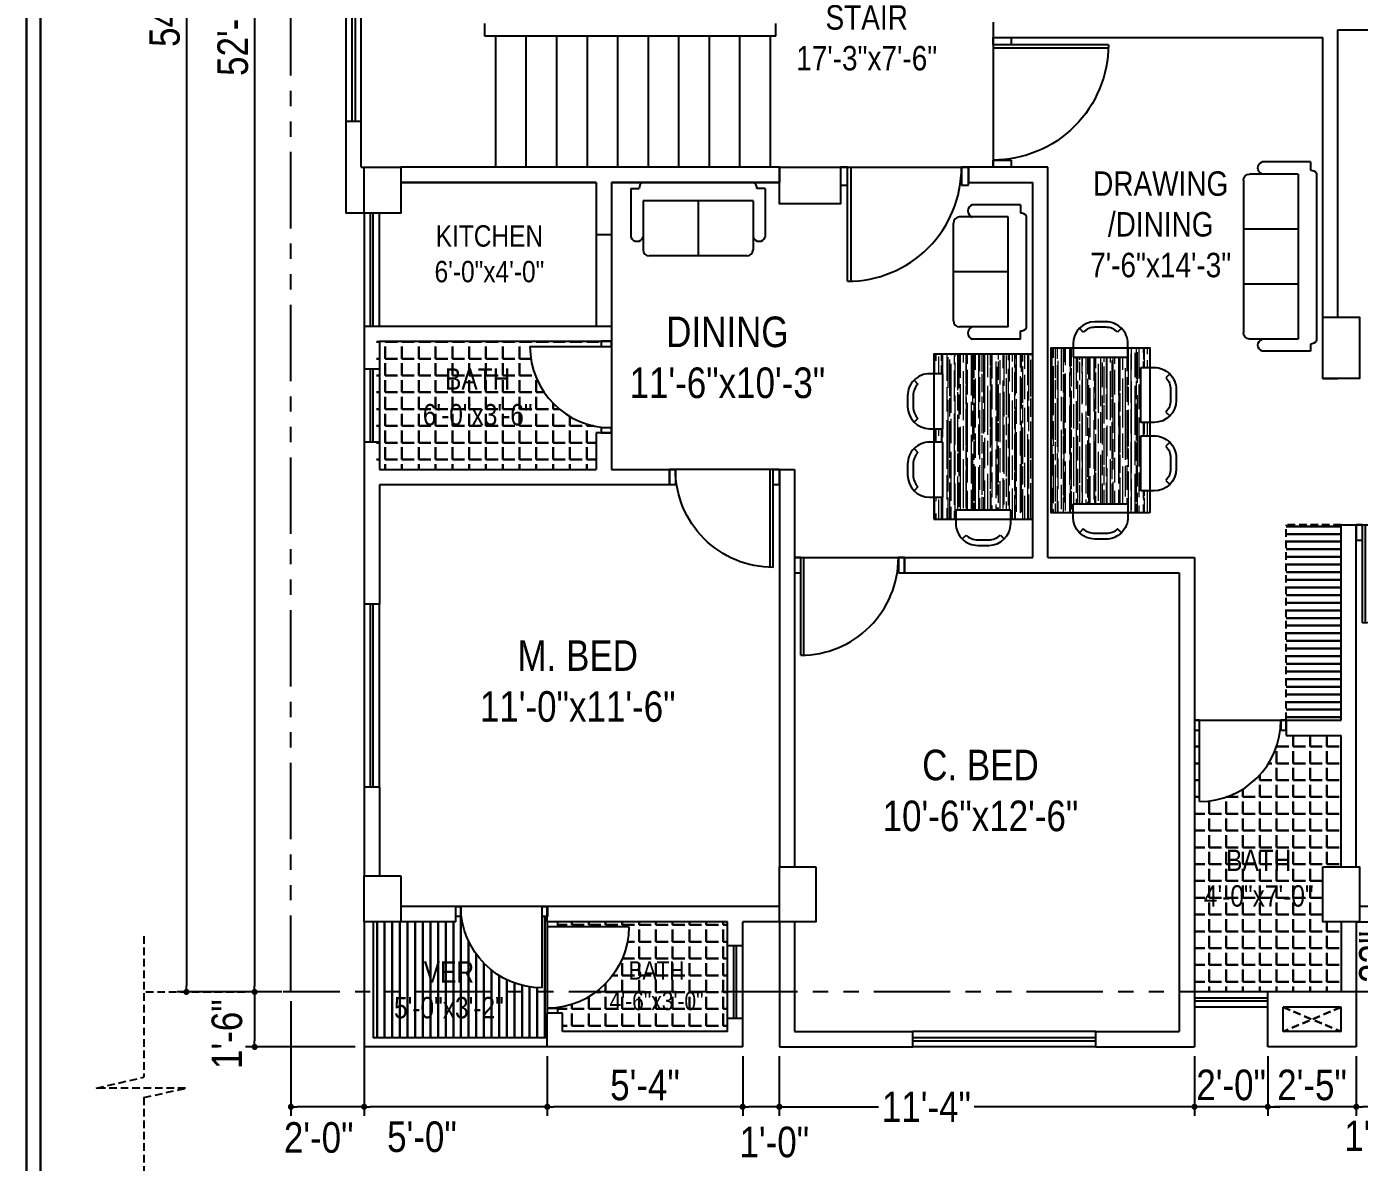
# Model space of a CAD drawing. Header units: inches. Extents: x -159432 to -126829, y -44881 to -40109.
# Drawn here: x -153827.8 to -153391.2, y -42491.6 to -42119.8 of the extents above; entities that cross this region are included whole.
import ezdxf

# ---------------------------------------------------------------- set-up
doc = ezdxf.new("R2010")
doc.units = ezdxf.units.IN
doc.header["$LTSCALE"] = 10
doc.header["$MEASUREMENT"] = 0
doc.header["$PDMODE"] = 34
for name, pattern in [('HIDDEN', [0.375, 0.25, -0.125]), ('PHANTOMX2', [5, 2.5, -0.5, 0.5, -0.5, 0.5, -0.5]), ('Solid', [0])]:
    doc.linetypes.add(name, pattern=pattern)
doc.layers.get('0').update_dxf_attribs({"color": 140, "lineweight": 25})
doc.layers.get('Defpoints').update_dxf_attribs({"lineweight": 25})
for name, color, linetype, lineweight in [('BOUNDERY', 32, 'PHANTOMX2', 25), ('COLUM', 10, 'Continuous', 25), ('DIM', 6, 'Continuous', 25), ('door', 123, 'Continuous', 25), ('FUR', 161, 'Continuous', 25), ('FURNITURE', 77, 'Continuous', 25), ('H', 8, 'Continuous', 15), ('h2', 165, 'Continuous', 30), ('Layer1', 25, 'HIDDEN', 25), ('line', 134, 'Continuous', 30), ('Stair', 135, 'Continuous', 25), ('TEXT', 6, 'Continuous', 25), ('wall', 7, 'Continuous', 25), ('win', 143, 'Continuous', 25)]:
    doc.layers.add(name, color=color, linetype=linetype, lineweight=lineweight)
doc.styles.add('arn', font='ARIALN.TTF')
doc.dimstyles.new('DIM', dxfattribs={"dimtxt": 10, "dimasz": 2, "dimexe": 3, "dimexo": 3, "dimgap": 2, "dimtad": 1, "dimdec": 1, "dimzin": 1, "dimdsep": 46, "dimlunit": 4, "dimtxsty": 'arn', "dimblk": 'DOT', "dimcen": 0.09, "dimclrd": 256, "dimclre": 256, "dimclrt": 256, "dimaunit": 1, "dimadec": 0, "dimazin": 0, "dimtfac": 1, "dimtdec": 1, "dimtix": 1, "dimtmove": 2, "dimatfit": 3, "dimldrblk": 'OPEN30', "dimfxl": 10, "dimtolj": 1, "dimtzin": 0, "dimlwd": -1, "dimlwe": -1, "dimarcsym": 0})
pattern_1 = [(90, (-4505.8795, 0), (-2, 4.4), [30, -4, 10, -2]), (90, (-4506.8795, 2.66), (-2.66, -2), [6, -0.66, 12, -1.5]), (90, (-4507.5795, 1), (-1.34, 10.4), [16, -2.8, 8, -2])]

# ---------------------------------------------------------------- blocks, each defined once
blk = doc.blocks.new('D36')
at = {"layer": 'door'}
for p, q in [((27731.72, -1583.1), (27731.72, -1585.1)), ((27736.72, -1583.1), (27731.72, -1583.1)), ((27731.72, -1619.1), (27731.72, -1583.1)), ((27731.72, -1585.1), (27736.72, -1585.1)), ((27736.72, -1585.1), (27736.72, -1583.1)), ((27763.72, -1616.1), (27731.72, -1616.1)), ((27763.72, -1617.1), (27731.72, -1617.1)), ((27736.72, -1617.1), (27731.72, -1617.1)), ((27731.72, -1617.1), (27731.72, -1619.1)), ((27731.72, -1619.1), (27736.72, -1619.1)), ((27736.72, -1619.1), (27736.72, -1617.1))]:
    blk.add_line(p, q, dxfattribs=at)
at = {"layer": 'door', "linetype": 'ByBlock'}
blk.add_ellipse((27731.72, -1617.1), major_axis=(-22.63, -22.63), ratio=1, start_param=2.356194, end_param=3.926991, dxfattribs=at)
blk = doc.blocks.new('D1')
at = {"layer": 'door'}
for p, q in [((231942, 594723), (231942, 594673)), ((232042, 594723), (231942, 594723)), ((231942, 594673), (232042, 594673)), ((232042, 594673), (232042, 594723)), ((232742, 593873), (231942, 593873)), ((232042, 593873), (231942, 593873)), ((231942, 593873), (231942, 593823)), ((231942, 593823), (232042, 593823)), ((232042, 593823), (232042, 593873))]:
    blk.add_line(p, q, dxfattribs=at)
at = {"layer": 'door', "linetype": 'ByBlock'}
blk.add_arc((231942, 593873), 800, 0, 90, dxfattribs=at)
blk = doc.blocks.new('door')
at = {"layer": 'door'}
blk.add_line((-148358.38, -38071.49), (-148328.38, -38071.49), dxfattribs=at)
at = {"layer": 'door', "extrusion": (0, 0, -1), "xscale": 0.03333332273177803, "yscale": 0.03333332278998569, "zscale": -0.0333333227645894, "rotation": 90}
blk.add_blockref('D1', (168152.49, -45802.87), dxfattribs=at)
blk = doc.blocks.new('_Dot')
at = {"color": 0, "linetype": 'ByBlock', "lineweight": -2}
blk.add_line((-0.5, 0), (-1, 0), dxfattribs=at)
at = {"color": 0, "linetype": 'ByBlock', "const_width": 0.5}
blk.add_lwpolyline([(-0.25, 0, 1), (0.25, 0, 1)], format="xyb", close=True, dxfattribs=at)
blk = doc.blocks.new('*D14')
at = {"layer": 'Defpoints', "color": 0}
for p in [(-153741.23, -41787.83), (-153775.47, -42435.83), (-153741.23, -42435.83)]:
    blk.add_point(p, dxfattribs=at)
at = {"layer": 'DIM'}
for p, q in [((-153744.23, -41787.83), (-153778.47, -41787.83)), ((-153775.47, -41789.83), (-153775.47, -42433.83)), ((-153744.23, -42435.83), (-153778.47, -42435.83))]:
    blk.add_line(p, q, dxfattribs=at)
at = {"layer": 'DIM', "xscale": 2, "yscale": 2, "zscale": 2}
for p, rotation in [((-153775.47, -41787.83), 90), ((-153775.47, -42435.83), 270)]:
    blk.add_blockref('_Dot', p, dxfattribs=dict(at, rotation=rotation))
at = {"layer": 'DIM', "insert": (-153782.58, -42111.83), "char_height": 10, "attachment_point": 5, "rotation": 90, "style": 'arn'}
blk.add_mtext('\\A1;54\'-0"', dxfattribs=at)
blk = doc.blocks.new('_Open30')
at = {"color": 0, "linetype": 'ByBlock', "lineweight": -2}
for p, q in [((-1, 0.27), (0, 0)), ((0, 0), (-1, -0.27)), ((0, 0), (-1, 0))]:
    blk.add_line(p, q, dxfattribs=at)
blk = doc.blocks.new('sf')
at = {"layer": 'FURNITURE'}
for p, q in [((-163435.22, -36078.95), (-163419.38, -36078.95)), ((-163435.22, -36078.95), (-163435.22, -36081.67)), ((-163437.22, -36082.66), (-163437.22, -36135.95)), ((-163431.22, -36082.95), (-163431.22, -36136.95)), ((-163431.22, -36082.95), (-163415.22, -36082.95)), ((-163413.22, -36084.95), (-163413.22, -36134.95)), ((-163431.22, -36100.95), (-163413.22, -36100.95)), ((-163431.22, -36118.95), (-163413.22, -36118.95)), ((-163437.22, -36135.95), (-163437.22, -36137.5)), ((-163435.22, -36138.57), (-163435.22, -36140.95)), ((-163431.22, -36136.95), (-163415.22, -36136.95)), ((-163435.22, -36140.95), (-163419.38, -36140.95))]:
    blk.add_line(p, q, dxfattribs=at)
for centre, radius, start, end in [((-163435.27, -36084.07), 2.41, 88.8308, 144.1588), ((-163420.1, -36080.95), 2.13, 289.8946, 70.1054), ((-163415.22, -36084.95), 2, 0, 90), ((-163435.22, -36136.17), 2.4, 213.777, 270.037), ((-163420.1, -36138.95), 2.13, 289.8946, 70.1054), ((-163415.22, -36134.95), 2, 270, 0)]:
    blk.add_arc(centre, radius, start, end, dxfattribs=at)
blk = doc.blocks.new('s1')
at = {"layer": 'FURNITURE'}
for p, q in [((-147199.1, -40399.5), (-147214.94, -40399.5)), ((-147199.1, -40399.5), (-147199.1, -40402.22)), ((-147203.1, -40403.5), (-147219.1, -40403.5)), ((-147203.1, -40439.5), (-147203.1, -40403.5)), ((-147197.1, -40439.79), (-147197.1, -40403.21)), ((-147221.1, -40437.5), (-147221.1, -40405.5)), ((-147203.1, -40421.5), (-147221.1, -40421.5)), ((-147203.1, -40439.5), (-147219.1, -40439.5)), ((-147199.1, -40443.5), (-147199.1, -40440.79)), ((-147199.1, -40443.5), (-147214.94, -40443.5))]:
    blk.add_line(p, q, dxfattribs=at)
for centre, radius, start, end in [((-147214.22, -40401.5), 2.13, 109.8946, 250.1054), ((-147219.1, -40405.5), 2, 90, 180), ((-147199.05, -40404.62), 2.41, 35.8412, 91.1692), ((-147219.1, -40437.5), 2, 180, 270), ((-147214.22, -40441.5), 2.13, 109.8946, 250.1054), ((-147199.05, -40438.38), 2.41, 268.8308, 324.1588)]:
    blk.add_arc(centre, radius, start, end, dxfattribs=at)
blk = doc.blocks.new('*D390')
at = {"layer": 'Defpoints', "color": 0}
for p in [(-153717.23, -41806.83), (-153753.11, -42435.83), (-153741.23, -42435.83)]:
    blk.add_point(p, dxfattribs=at)
at = {"layer": 'DIM'}
for p, q in [((-153720.23, -41806.83), (-153756.11, -41806.83)), ((-153753.11, -41808.83), (-153753.11, -42433.83)), ((-153744.23, -42435.83), (-153756.11, -42435.83))]:
    blk.add_line(p, q, dxfattribs=at)
at = {"layer": 'DIM', "xscale": 2, "yscale": 2, "zscale": 2}
for p, rotation in [((-153753.11, -41806.83), 90), ((-153753.11, -42435.83), 270)]:
    blk.add_blockref('_Dot', p, dxfattribs=dict(at, rotation=rotation))
at = {"layer": 'DIM', "insert": (-153760.22, -42121.33), "char_height": 10, "attachment_point": 5, "rotation": 90, "style": 'arn'}
blk.add_mtext('\\A1;52\'-5"', dxfattribs=at)
blk = doc.blocks.new('*D391')
at = {"layer": 'Defpoints', "color": 0}
for p in [(-153741.23, -42435.83), (-153753.11, -42453.83), (-153717.23, -42453.83)]:
    blk.add_point(p, dxfattribs=at)
at = {"layer": 'DIM'}
for p, q in [((-153744.23, -42435.83), (-153756.11, -42435.83)), ((-153753.11, -42437.83), (-153753.11, -42451.83)), ((-153720.23, -42453.83), (-153756.11, -42453.83))]:
    blk.add_line(p, q, dxfattribs=at)
at = {"layer": 'DIM', "xscale": 2, "yscale": 2, "zscale": 2}
for p, rotation in [((-153753.11, -42435.83), 90), ((-153753.11, -42453.83), 270)]:
    blk.add_blockref('_Dot', p, dxfattribs=dict(at, rotation=rotation))
at = {"layer": 'DIM', "insert": (-153762.14, -42449.65), "char_height": 10, "attachment_point": 5, "rotation": 90, "style": 'arn'}
blk.add_mtext('\\A1;1\'-6"', dxfattribs=at)
blk = doc.blocks.new('*D453')
at = {"layer": 'Defpoints', "color": 0}
for p in [(-153392.23, -42453.83), (-153380.23, -42453.83), (-153392.23, -42473.43)]:
    blk.add_point(p, dxfattribs=at)
at = {"layer": 'DIM'}
for p, q in [((-153392.23, -42456.83), (-153392.23, -42476.43)), ((-153380.23, -42456.83), (-153380.23, -42476.43)), ((-153382.23, -42473.43), (-153390.23, -42473.43))]:
    blk.add_line(p, q, dxfattribs=at)
at = {"layer": 'DIM', "xscale": 2, "yscale": 2, "zscale": 2, "rotation": 180}
blk.add_blockref('_Dot', (-153392.23, -42473.43), dxfattribs=at)
at = {"layer": 'DIM', "xscale": 2, "yscale": 2, "zscale": 2}
blk.add_blockref('_Dot', (-153380.23, -42473.43), dxfattribs=at)
at = {"layer": 'DIM', "insert": (-153384.76, -42483), "char_height": 10, "attachment_point": 5, "style": 'arn'}
blk.add_mtext('\\A1;1\'-0"', dxfattribs=at)
blk = doc.blocks.new('*D454')
at = {"layer": 'Defpoints', "color": 0}
for p in [(-153421.23, -42453.83), (-153392.23, -42453.83), (-153421.23, -42473.43)]:
    blk.add_point(p, dxfattribs=at)
at = {"layer": 'DIM'}
for p, q in [((-153421.23, -42456.83), (-153421.23, -42476.43)), ((-153392.23, -42456.83), (-153392.23, -42476.43)), ((-153394.23, -42473.43), (-153419.23, -42473.43))]:
    blk.add_line(p, q, dxfattribs=at)
at = {"layer": 'DIM', "xscale": 2, "yscale": 2, "zscale": 2, "rotation": 180}
blk.add_blockref('_Dot', (-153421.23, -42473.43), dxfattribs=at)
at = {"layer": 'DIM', "xscale": 2, "yscale": 2, "zscale": 2}
blk.add_blockref('_Dot', (-153392.23, -42473.43), dxfattribs=at)
at = {"layer": 'DIM', "insert": (-153406.73, -42466.33), "char_height": 10, "attachment_point": 5, "style": 'arn'}
blk.add_mtext('\\A1;2\'-5"', dxfattribs=at)
blk = doc.blocks.new('*D455')
at = {"layer": 'Defpoints', "color": 0}
for p in [(-153581.23, -42453.83), (-153445.23, -42453.83), (-153581.23, -42473.43)]:
    blk.add_point(p, dxfattribs=at)
at = {"layer": 'DIM'}
for p, q in [((-153581.23, -42456.83), (-153581.23, -42476.43)), ((-153445.23, -42456.83), (-153445.23, -42476.43)), ((-153579.23, -42473.43), (-153548.77, -42473.43)), ((-153447.23, -42473.43), (-153517.35, -42473.43))]:
    blk.add_line(p, q, dxfattribs=at)
at = {"layer": 'DIM', "xscale": 2, "yscale": 2, "zscale": 2, "rotation": 180}
blk.add_blockref('_Dot', (-153581.23, -42473.43), dxfattribs=at)
at = {"layer": 'DIM', "xscale": 2, "yscale": 2, "zscale": 2}
blk.add_blockref('_Dot', (-153445.23, -42473.43), dxfattribs=at)
at = {"layer": 'DIM', "insert": (-153533.06, -42473.43), "char_height": 10, "attachment_point": 5, "style": 'arn'}
blk.add_mtext('\\A1;11\'-4"', dxfattribs=at)
blk = doc.blocks.new('*D456')
at = {"layer": 'Defpoints', "color": 0}
for p in [(-153593.23, -42453.83), (-153581.23, -42453.83), (-153593.23, -42473.43)]:
    blk.add_point(p, dxfattribs=at)
at = {"layer": 'DIM'}
for p, q in [((-153593.23, -42456.83), (-153593.23, -42476.43)), ((-153581.23, -42456.83), (-153581.23, -42476.43)), ((-153583.23, -42473.43), (-153591.23, -42473.43))]:
    blk.add_line(p, q, dxfattribs=at)
at = {"layer": 'DIM', "xscale": 2, "yscale": 2, "zscale": 2, "rotation": 180}
blk.add_blockref('_Dot', (-153593.23, -42473.43), dxfattribs=at)
at = {"layer": 'DIM', "xscale": 2, "yscale": 2, "zscale": 2}
blk.add_blockref('_Dot', (-153581.23, -42473.43), dxfattribs=at)
at = {"layer": 'DIM', "insert": (-153582.88, -42485.02), "char_height": 10, "attachment_point": 5, "style": 'arn'}
blk.add_mtext('\\A1;1\'-0"', dxfattribs=at)
blk = doc.blocks.new('*D457')
at = {"layer": 'Defpoints', "color": 0}
for p in [(-153657.23, -42453.83), (-153593.23, -42453.83), (-153657.23, -42473.43)]:
    blk.add_point(p, dxfattribs=at)
at = {"layer": 'DIM'}
for p, q in [((-153657.23, -42456.83), (-153657.23, -42476.43)), ((-153593.23, -42456.83), (-153593.23, -42476.43)), ((-153595.23, -42473.43), (-153655.23, -42473.43))]:
    blk.add_line(p, q, dxfattribs=at)
at = {"layer": 'DIM', "xscale": 2, "yscale": 2, "zscale": 2, "rotation": 180}
blk.add_blockref('_Dot', (-153657.23, -42473.43), dxfattribs=at)
at = {"layer": 'DIM', "xscale": 2, "yscale": 2, "zscale": 2}
blk.add_blockref('_Dot', (-153593.23, -42473.43), dxfattribs=at)
at = {"layer": 'DIM', "insert": (-153625.23, -42466.35), "char_height": 10, "attachment_point": 5, "style": 'arn'}
blk.add_mtext('\\A1;5\'-4"', dxfattribs=at)
blk = doc.blocks.new('*D458')
at = {"layer": 'Defpoints', "color": 0}
for p in [(-153717.23, -42453.83), (-153657.23, -42453.83), (-153717.23, -42473.43)]:
    blk.add_point(p, dxfattribs=at)
at = {"layer": 'DIM'}
for p, q in [((-153717.23, -42456.83), (-153717.23, -42476.43)), ((-153657.23, -42456.83), (-153657.23, -42476.43)), ((-153659.23, -42473.43), (-153715.23, -42473.43))]:
    blk.add_line(p, q, dxfattribs=at)
at = {"layer": 'DIM', "xscale": 2, "yscale": 2, "zscale": 2, "rotation": 180}
blk.add_blockref('_Dot', (-153717.23, -42473.43), dxfattribs=at)
at = {"layer": 'DIM', "xscale": 2, "yscale": 2, "zscale": 2}
blk.add_blockref('_Dot', (-153657.23, -42473.43), dxfattribs=at)
at = {"layer": 'DIM', "insert": (-153698.3, -42483.29), "char_height": 10, "attachment_point": 5, "style": 'arn'}
blk.add_mtext('\\A1;5\'-0"', dxfattribs=at)
blk = doc.blocks.new('*D459')
at = {"layer": 'Defpoints', "color": 0}
for p in [(-153717.23, -42412.83), (-153741.23, -42435.83), (-153741.23, -42473.43)]:
    blk.add_point(p, dxfattribs=at)
at = {"layer": 'DIM'}
for p, q in [((-153717.23, -42415.83), (-153717.23, -42476.43)), ((-153741.23, -42438.83), (-153741.23, -42476.43)), ((-153719.23, -42473.43), (-153739.23, -42473.43))]:
    blk.add_line(p, q, dxfattribs=at)
at = {"layer": 'DIM', "xscale": 2, "yscale": 2, "zscale": 2, "rotation": 180}
blk.add_blockref('_Dot', (-153741.23, -42473.43), dxfattribs=at)
at = {"layer": 'DIM', "xscale": 2, "yscale": 2, "zscale": 2}
blk.add_blockref('_Dot', (-153717.23, -42473.43), dxfattribs=at)
at = {"layer": 'DIM', "insert": (-153732.13, -42483.54), "char_height": 10, "attachment_point": 5, "style": 'arn'}
blk.add_mtext('\\A1;2\'-0"', dxfattribs=at)
blk = doc.blocks.new('*D460')
at = {"layer": 'Defpoints', "color": 0}
for p in [(-153391.21, -42412.83), (-153391.21, -42435.83), (-153386.23, -42435.83)]:
    blk.add_point(p, dxfattribs=at)
at = {"layer": 'DIM'}
for p, q in [((-153386.23, -42410.83), (-153386.23, -42408.83)), ((-153388.21, -42412.83), (-153383.23, -42412.83)), ((-153386.23, -42412.83), (-153386.23, -42435.83)), ((-153388.21, -42435.83), (-153383.23, -42435.83)), ((-153386.23, -42437.83), (-153386.23, -42439.83))]:
    blk.add_line(p, q, dxfattribs=at)
at = {"layer": 'DIM', "xscale": 2, "yscale": 2, "zscale": 2}
for p, rotation in [((-153386.23, -42412.83), 270), ((-153386.23, -42435.83), 90)]:
    blk.add_blockref('_Dot', p, dxfattribs=dict(at, rotation=rotation))
at = {"layer": 'DIM', "insert": (-153386.23, -42424.33), "char_height": 10, "attachment_point": 5, "rotation": 90, "style": 'arn'}
blk.add_mtext("\\A1;23''", dxfattribs=at)
blk = doc.blocks.new('*D467')
at = {"layer": 'Defpoints', "color": 0}
for p in [(-153445.23, -42453.83), (-153421.23, -42453.83), (-153445.23, -42473.43)]:
    blk.add_point(p, dxfattribs=at)
at = {"layer": 'DIM'}
for p, q in [((-153445.23, -42456.83), (-153445.23, -42476.43)), ((-153421.23, -42456.83), (-153421.23, -42476.43)), ((-153447.23, -42473.43), (-153449.23, -42473.43)), ((-153421.23, -42473.43), (-153445.23, -42473.43)), ((-153419.23, -42473.43), (-153417.23, -42473.43))]:
    blk.add_line(p, q, dxfattribs=at)
at = {"layer": 'DIM', "xscale": 2, "yscale": 2, "zscale": 2}
blk.add_blockref('_Dot', (-153445.23, -42473.43), dxfattribs=at)
at = {"layer": 'DIM', "xscale": 2, "yscale": 2, "zscale": 2, "rotation": 180}
blk.add_blockref('_Dot', (-153421.23, -42473.43), dxfattribs=at)
at = {"layer": 'DIM', "insert": (-153433.23, -42466.33), "char_height": 10, "attachment_point": 5, "style": 'arn'}
blk.add_mtext('\\A1;2\'-0"', dxfattribs=at)

msp = doc.modelspace()

# ---------------------------------------------------------------- hatches: boundary and pattern name
at = {"layer": 'H'}
h = msp.add_hatch(dxfattribs=at)
h.set_pattern_fill('AR-RROOF', color=256, scale=2, angle=90, style=0)
h.set_pattern_definition(pattern_1)
h.paths.add_polyline_path([(-153498.22701, -42227.05443), (-153530.62701, -42227.05443), (-153530.62701, -42233.41956), (-153527.62701, -42233.41956), (-153527.62701, -42251.41956), (-153530.62701, -42251.41956), (-153530.62701, -42255.82684), (-153527.62701, -42255.82684), (-153527.62701, -42273.82684), (-153530.62701, -42273.82684), (-153530.62701, -42281.05443), (-153523.42701, -42281.05443), (-153523.42701, -42278.05443), (-153505.42701, -42278.05443), (-153505.42701, -42281.05443), (-153498.22701, -42281.05443)])
h = msp.add_hatch(dxfattribs=at)
h.set_pattern_fill('AR-RROOF', color=256, scale=2, angle=90, style=0)
h.set_pattern_definition(pattern_1)
h.paths.add_polyline_path([(-153462.82701, -42253.76579), (-153459.82701, -42253.76579), (-153459.82701, -42249.35851), (-153462.82701, -42249.35851), (-153462.82701, -42231.35851), (-153459.82701, -42231.35851), (-153459.82701, -42224.99338), (-153467.02701, -42224.99338), (-153467.02701, -42227.99338), (-153485.02701, -42227.99338), (-153485.02701, -42224.99338), (-153492.22701, -42224.99338), (-153492.22701, -42278.99338), (-153485.02701, -42278.99338), (-153485.02701, -42275.99338), (-153467.02701, -42275.99338), (-153467.02701, -42278.99338), (-153459.82701, -42278.99338), (-153459.82701, -42271.76579), (-153462.82701, -42271.76579)])
at = {"layer": 'h2'}
h = msp.add_hatch(dxfattribs=at)
h.set_pattern_fill('ANGLE', color=256, scale=20, style=0)
h.set_pattern_definition([(0, (-5705.34, -1649.517), (0, 5.5), [4, -1.5]), (90, (-5705.34, -1649.517), (-5.5, 3e-16), [4, -1.5])])
edge = h.paths.add_edge_path()
edge.add_line((-153641.22701, -42264.82783), (-153641.22701, -42252.82783))
edge.add_line((-153641.22701, -42252.82783), (-153639.56034, -42252.82783))
edge.add_line((-153639.56034, -42252.82783), (-153639.56034, -42251.16116))
edge.add_line((-153639.56034, -42251.16116), (-153636.22701, -42251.16116))
edge.add_ellipse((-153636.22701, -42224.4945), major_axis=(0.00337, 26.66666), ratio=0.999999998, start_angle=90.0072467, end_angle=180.0072467, ccw=False)
edge.add_line((-153662.89367, -42224.4945), (-153639.56034, -42224.4945))
edge.add_line((-153639.56034, -42224.4945), (-153639.56034, -42222.82783))
edge.add_line((-153639.56034, -42222.82783), (-153713.22701, -42222.82783))
edge.add_line((-153713.22701, -42222.82783), (-153713.22701, -42231.95189))
edge.add_line((-153713.22701, -42231.95189), (-153713.22701, -42255.70377))
edge.add_line((-153713.22701, -42255.70377), (-153713.22701, -42264.82783))
edge.add_line((-153713.22701, -42264.82783), (-153641.22701, -42264.82783))
h.paths.add_polyline_path([(-153699.93097, -42229.86787), (-153661.1397, -42229.86787), (-153661.1397, -42252.18256), (-153699.93097, -42252.18256)], flags=24)
h = msp.add_hatch(dxfattribs=at)
h.set_pattern_fill('LINE', color=256, scale=20, style=0)
h.set_pattern_definition([(0, (-5981.613, -1640.9045), (0, 2.5), [])])
h.paths.add_polyline_path([(-153415.22701, -42346.82783), (-153397.22701, -42346.82783), (-153397.22701, -42282.94042), (-153415.22701, -42282.94042)])
h = msp.add_hatch(dxfattribs=at)
h.set_pattern_fill('ANGLE', color=256, scale=20, style=0)
h.set_pattern_definition([(0, (-4505.8795, 0), (0, 5.5), [4, -1.5]), (90, (-4505.8795, 0), (-5.5, 3e-16), [4, -1.5])])
edge = h.paths.add_edge_path()
edge.add_line((-153403.22701, -42394.82783), (-153397.22701, -42394.82783))
edge.add_line((-153397.22701, -42394.82783), (-153397.22701, -42351.82783))
edge.add_line((-153397.22701, -42351.82783), (-153415.22701, -42351.82783))
edge.add_line((-153415.22701, -42351.82783), (-153415.22701, -42350.16116))
edge.add_line((-153415.22701, -42350.16116), (-153416.89368, -42350.16116))
edge.add_line((-153416.89368, -42350.16116), (-153416.89368, -42346.82783))
edge.add_ellipse((-153443.56033, -42346.82783), major_axis=(-26.66666, 0.00043), ratio=0.999999998, start_angle=90.0009156, end_angle=180.0009156, ccw=False)
edge.add_line((-153443.56033, -42373.49449), (-153443.56033, -42350.16116))
edge.add_line((-153443.56033, -42350.16116), (-153445.22701, -42350.16116))
edge.add_line((-153445.22701, -42350.16116), (-153445.22701, -42435.82783))
edge.add_line((-153445.22701, -42435.82783), (-153397.22701, -42435.82783))
edge.add_line((-153397.22701, -42435.82783), (-153397.22701, -42412.82783))
edge.add_line((-153397.22701, -42412.82783), (-153403.22701, -42412.82783))
edge.add_line((-153403.22701, -42412.82783), (-153403.22701, -42394.82783))
h.paths.add_polyline_path([(-153443.67104, -42387.43367), (-153404.684, -42387.43367), (-153404.684, -42409.74836), (-153443.67104, -42409.74836)], flags=24)
h = msp.add_hatch(dxfattribs=at)
h.set_pattern_fill('LINE', color=256, scale=20, angle=90, style=0)
h.set_pattern_definition([(90, (-4918.0171, -116.5162), (-2.5, 2e-16), [])])
h.paths.add_polyline_path([(-153714.22701, -42435.82783), (-153714.22701, -42450.82783), (-153657.22701, -42450.82783), (-153657.22701, -42442.82782), (-153657.22701, -42435.82783)])
edge = h.paths.add_edge_path()
edge.add_line((-153657.22701, -42435.82783), (-153657.22701, -42412.82783))
edge.add_line((-153657.22701, -42412.82783), (-153657.22701, -42411.16116))
edge.add_line((-153657.22701, -42411.16116), (-153658.89368, -42411.16116))
edge.add_line((-153658.89368, -42411.16116), (-153658.89368, -42434.49449))
edge.add_ellipse((-153658.89368, -42407.82783), major_axis=(26.66666, 0.00043), ratio=0.999999998, start_angle=179.9990844, end_angle=269.9990844, ccw=False)
edge.add_line((-153685.56033, -42407.82783), (-153685.56033, -42411.16116))
edge.add_line((-153685.56033, -42411.16116), (-153687.22701, -42411.16116))
edge.add_line((-153687.22701, -42411.16116), (-153687.22701, -42412.82783))
edge.add_line((-153687.22701, -42412.82783), (-153705.22701, -42412.82783))
edge.add_line((-153705.22701, -42412.82783), (-153714.22701, -42412.82783))
edge.add_line((-153714.22701, -42412.82783), (-153714.22701, -42435.82783))
edge.add_line((-153714.22701, -42435.82783), (-153657.22701, -42435.82783))
h.paths.add_polyline_path([(-153708.84841, -42424.00154), (-153670.09057, -42424.00154), (-153670.09057, -42446.31622), (-153708.84841, -42446.31622)], flags=9)
h = msp.add_hatch(dxfattribs=at)
h.set_pattern_fill('ANGLE', color=256, scale=20, style=0)
h.set_pattern_definition([(0, (-7288.682, -1658.9045), (0, 5.5), [4, -1.5]), (90, (-7288.682, -1658.9045), (-5.5, 3e-16), [4, -1.5])])
edge = h.paths.add_edge_path()
edge.add_line((-153598.22701, -42418.95189), (-153598.22701, -42412.82783))
edge.add_line((-153598.22701, -42412.82783), (-153653.89368, -42412.82783))
edge.add_line((-153653.89368, -42412.82783), (-153653.89368, -42414.4945))
edge.add_line((-153653.89368, -42414.4945), (-153630.56035, -42414.4945))
edge.add_ellipse((-153657.22701, -42414.4945), major_axis=(-0.00337, 26.66666), ratio=0.999999998, start_angle=179.9927533, end_angle=269.9927533, ccw=False)
edge.add_line((-153653.89368, -42440.92564), (-153653.89368, -42442.82782))
edge.add_line((-153653.89368, -42442.82782), (-153652.22701, -42442.82782))
edge.add_line((-153652.22701, -42442.82782), (-153652.22701, -42448.82783))
edge.add_line((-153652.22701, -42448.82783), (-153598.22701, -42448.82783))
edge.add_line((-153598.22701, -42448.82783), (-153598.22701, -42442.70377))
edge.add_line((-153598.22701, -42442.70377), (-153598.22701, -42418.95189))
h.paths.add_polyline_path([(-153638.16691, -42424.24502), (-153604.74944, -42424.24502), (-153604.74944, -42443.3719), (-153638.16691, -42443.3719)], flags=25)

# ---------------------------------------------------------------- linework, layer by layer
at = {"layer": 'BOUNDERY'}
msp.add_lwpolyline([(-153741.22701, -41787.82783), (-153225.22701, -41787.82783), (-153225.22701, -42435.82783), (-153741.22701, -42435.82783)], close=True, dxfattribs=at)
at = {"layer": 'COLUM'}
for points in [[(-153705.22701, -42165.82783), (-153705.22701, -42180.82783), (-153717.22701, -42180.82783), (-153717.22701, -42165.82783), (-153705.22701, -42165.82783)], [(-153561.22701, -42165.82783), (-153561.22701, -42177.82783), (-153581.22701, -42177.82783), (-153581.22701, -42165.82783), (-153561.22701, -42165.82783)], [(-153403.22701, -42214.94042), (-153391.22701, -42214.94042), (-153391.22701, -42234.94042), (-153403.22701, -42234.94042), (-153403.22701, -42214.94042)], [(-153705.22701, -42397.82783), (-153705.22701, -42412.82783), (-153717.22701, -42412.82783), (-153717.22701, -42397.82783), (-153705.22701, -42397.82783)], [(-153569.22701, -42394.82783), (-153569.22701, -42412.82783), (-153581.22701, -42412.82783), (-153581.22701, -42394.82783), (-153569.22701, -42394.82783)], [(-153403.22701, -42394.82783), (-153391.22701, -42394.82783), (-153391.22701, -42412.82783), (-153403.22701, -42412.82783), (-153403.22701, -42394.82783)]]:
    msp.add_lwpolyline(points, dxfattribs=at)
at = {"layer": 'DIM'}
for p, q in [((-153717.22701, -42412.82783), (-153717.22701, -42453.82783)), ((-153714.22701, -42412.82783), (-153714.22701, -42450.82783)), ((-153657.22701, -42450.82783), (-153714.22701, -42450.82783)), ((-153657.22701, -42453.82783), (-153717.22701, -42453.82783))]:
    msp.add_line(p, q, dxfattribs=at)
at = {"layer": 'door'}
for p, q in [((-153641.22701, -42187.82783), (-153641.22701, -42217.82783)), ((-153636.22701, -42187.82783), (-153636.22701, -42217.82783))]:
    msp.add_line(p, q, dxfattribs=at)
at = {"layer": 'door', "linetype": 'HIDDEN'}
for p in [(-153415.22701, -42346.82783), (-153397.22701, -42282.94042)]:
    msp.add_line(p, (-153415.22701, -42282.94042), dxfattribs=at)
at = {"layer": 'FUR'}
for p, q in [((-153481.64539, -42219.79722), (-153482.91818, -42218.52443)), ((-153474.22701, -42216.4156), (-153477.82701, -42216.4156)), ((-153474.22701, -42218.2156), (-153477.82701, -42218.2156)), ((-153469.13584, -42218.52443), (-153470.40863, -42219.79722)), ((-153485.02701, -42223.6156), (-153485.02701, -42227.99338)), ((-153467.02701, -42227.99338), (-153467.02701, -42223.6156)), ((-153485.02701, -42227.99338), (-153467.02701, -42227.99338)), ((-153462.82701, -42231.35851), (-153458.44923, -42231.35851)), ((-153462.82701, -42249.35851), (-153462.82701, -42231.35851)), ((-153537.09596, -42235.52839), (-153535.82317, -42236.80118)), ((-153527.62701, -42233.41956), (-153532.00479, -42233.41956)), ((-153527.62701, -42251.41956), (-153527.62701, -42233.41956)), ((-153453.35806, -42233.46734), (-153454.63085, -42234.74014)), ((-153539.20479, -42240.61956), (-153539.20479, -42244.21956)), ((-153537.40479, -42240.61956), (-153537.40479, -42244.21956)), ((-153453.04923, -42238.55851), (-153453.04923, -42242.15851)), ((-153451.24923, -42238.55851), (-153451.24923, -42242.15851)), ((-153454.63085, -42245.97689), (-153453.35806, -42247.24968)), ((-153535.82317, -42248.03794), (-153537.09596, -42249.31073)), ((-153458.44923, -42249.35851), (-153462.82701, -42249.35851)), ((-153532.00479, -42251.41956), (-153527.62701, -42251.41956)), ((-153462.82701, -42253.76579), (-153458.44923, -42253.76579)), ((-153462.82701, -42271.76579), (-153462.82701, -42253.76579)), ((-153537.09596, -42257.93567), (-153535.82317, -42259.20847)), ((-153527.62701, -42255.82684), (-153532.00479, -42255.82684)), ((-153527.62701, -42273.82684), (-153527.62701, -42255.82684)), ((-153453.35806, -42255.87463), (-153454.63085, -42257.14742)), ((-153539.20479, -42263.02684), (-153539.20479, -42266.62684)), ((-153537.40479, -42263.02684), (-153537.40479, -42266.62684)), ((-153453.04923, -42260.96579), (-153453.04923, -42264.56579)), ((-153451.24923, -42260.96579), (-153451.24923, -42264.56579)), ((-153535.82317, -42270.44522), (-153537.09596, -42271.71801)), ((-153458.44923, -42271.76579), (-153462.82701, -42271.76579)), ((-153454.63085, -42268.38417), (-153453.35806, -42269.65696)), ((-153532.00479, -42273.82684), (-153527.62701, -42273.82684)), ((-153485.02701, -42280.37116), (-153485.02701, -42275.99338)), ((-153485.02701, -42275.99338), (-153467.02701, -42275.99338)), ((-153467.02701, -42275.99338), (-153467.02701, -42280.37116)), ((-153523.42701, -42278.05443), (-153523.42701, -42282.43221)), ((-153505.42701, -42278.05443), (-153523.42701, -42278.05443)), ((-153505.42701, -42282.43221), (-153505.42701, -42278.05443)), ((-153481.64539, -42284.18954), (-153482.91818, -42285.46233)), ((-153469.13584, -42285.46233), (-153470.40863, -42284.18954)), ((-153521.31818, -42287.52338), (-153520.04539, -42286.25059)), ((-153516.22701, -42287.83221), (-153512.62701, -42287.83221)), ((-153516.22701, -42289.63221), (-153512.62701, -42289.63221)), ((-153508.80863, -42286.25059), (-153507.53584, -42287.52338)), ((-153474.22701, -42285.77116), (-153477.82701, -42285.77116)), ((-153474.22701, -42287.57116), (-153477.82701, -42287.57116))]:
    msp.add_line(p, q, dxfattribs=at)
for points in [[(-153530.62701, -42281.05443), (-153498.22701, -42281.05443), (-153498.22701, -42227.05443), (-153530.62701, -42227.05443)], [(-153459.82701, -42278.99338), (-153492.22701, -42278.99338), (-153492.22701, -42224.99338), (-153459.82701, -42224.99338)]]:
    msp.add_lwpolyline(points, close=True, dxfattribs=at)
for centre, major_axis, start_param, end_param in [((-153477.82701, -42223.6156), (-5.09117, 5.09117), -0.785398163, 0.785398163), ((-153477.82701, -42223.6156), (3.81838, 3.81838), 0.785398163, 1.570796327), ((-153474.22701, -42223.6156), (5.09117, 5.09117), 5.497787144, 7.068583471), ((-153474.22701, -42223.6156), (-3.81838, 3.81838), -1.570796327, -0.785398163), ((-153532.00479, -42240.61956), (-5.09117, 5.09117), 5.497787144, 7.068583471), ((-153532.00479, -42240.61956), (-3.81838, -3.81838), -1.570796327, -0.785398163), ((-153532.00479, -42244.21956), (-5.09117, -5.09117), -0.785398163, 0.785398163), ((-153532.00479, -42244.21956), (-3.81838, 3.81838), 0.785398163, 1.570796327), ((-153532.00479, -42263.02684), (-5.09117, 5.09117), 5.497787144, 7.068583471), ((-153532.00479, -42263.02684), (-3.81838, -3.81838), -1.570796327, -0.785398163), ((-153532.00479, -42266.62684), (-5.09117, -5.09117), -0.785398163, 0.785398163), ((-153532.00479, -42266.62684), (-3.81838, 3.81838), 0.785398163, 1.570796327), ((-153516.22701, -42282.43221), (-5.09117, -5.09117), 5.497787144, 7.068583471), ((-153512.62701, -42282.43221), (5.09117, -5.09117), -0.785398163, 0.785398163), ((-153516.22701, -42282.43221), (3.81838, -3.81838), -1.570796327, -0.785398163), ((-153512.62701, -42282.43221), (-3.81838, -3.81838), 0.785398163, 1.570796327)]:
    msp.add_ellipse(centre, major_axis=major_axis, ratio=1, start_param=start_param, end_param=end_param, dxfattribs=at)
at = {"layer": 'FUR', "extrusion": (0, 0, -1)}
for centre, major_axis, start_param, end_param in [((-153458.44923, -42238.55851), (5.09117, 5.09117), 5.497787144, 7.068583471), ((-153458.44923, -42238.55851), (3.81838, -3.81838), -1.570796327, -0.785398163), ((-153458.44923, -42242.15851), (5.09117, -5.09117), -0.785398163, 0.785398163), ((-153458.44923, -42242.15851), (3.81838, 3.81838), 0.785398163, 1.570796327), ((-153458.44923, -42260.96579), (5.09117, 5.09117), 5.497787144, 7.068583471), ((-153458.44923, -42260.96579), (3.81838, -3.81838), -1.570796327, -0.785398163), ((-153458.44923, -42264.56579), (5.09117, -5.09117), -0.785398163, 0.785398163), ((-153458.44923, -42264.56579), (3.81838, 3.81838), 0.785398163, 1.570796327), ((-153477.82701, -42280.37116), (-5.09117, -5.09117), -0.785398163, 0.785398163), ((-153474.22701, -42280.37116), (5.09117, -5.09117), 5.497787144, 7.068583471), ((-153477.82701, -42280.37116), (3.81838, -3.81838), 0.785398163, 1.570796327), ((-153474.22701, -42280.37116), (-3.81838, -3.81838), -1.570796327, -0.785398163)]:
    msp.add_ellipse(centre, major_axis=major_axis, ratio=1, start_param=start_param, end_param=end_param, dxfattribs=at)
at = {"layer": 'h2', "linetype": 'HIDDEN'}
for p, q in [((-153416.22701, -42440.82783), (-153397.22701, -42448.82783)), ((-153397.22701, -42440.82783), (-153416.22701, -42448.82783))]:
    msp.add_line(p, q, dxfattribs=at)
at = {"layer": 'Layer1'}
for p, q in [((-153789.40373, -42417.53065), (-153789.40373, -42463.73319)), ((-153741.22701, -42435.82783), (-153789.40373, -42435.90357)), ((-153789.40373, -42470.38995), (-153789.40373, -42515.05785))]:
    msp.add_line(p, q, dxfattribs=at)
msp.add_lwpolyline([(-153789.40373, -42470.38995), (-153775.73633, -42467.34238), (-153804.98967, -42467.34238), (-153789.40373, -42463.73319)], dxfattribs=at)
at = {"layer": 'line'}
msp.add_lwpolyline([(-153827.7903, -41647.01408), (-153827.7903, -42677.87509), (-153142.15532, -42677.87509), (-153142.15532, -41647.01408)], close=True, dxfattribs=at)
msp.add_lwpolyline([(-153146.66265, -42611.56386), (-153146.66265, -41651.52141), (-153823.28297, -41651.52141), (-153823.28297, -42611.56386)], dxfattribs=at)
at = {"layer": 'Stair'}
for p, q in [((-153677.68874, -42122.89273), (-153677.68874, -42118.76293)), ((-153582.35553, -42122.89273), (-153582.35553, -42118.76293)), ((-153582.35553, -42122.89273), (-153677.68874, -42122.89273)), ((-153674.22701, -42122.89273), (-153674.22701, -42165.82783)), ((-153664.22701, -42122.89273), (-153664.22701, -42165.82783)), ((-153654.22701, -42122.89273), (-153654.22701, -42165.82783)), ((-153644.22701, -42122.89273), (-153644.22701, -42165.82783)), ((-153634.22701, -42122.89273), (-153634.22701, -42165.82783)), ((-153624.22701, -42122.89273), (-153624.22701, -42165.82783)), ((-153614.22701, -42122.89273), (-153614.22701, -42165.82783)), ((-153604.22701, -42122.89273), (-153604.22701, -42165.82783)), ((-153594.22701, -42122.89273), (-153594.22701, -42165.82783)), ((-153584.22701, -42122.89273), (-153584.22701, -42165.82783))]:
    msp.add_line(p, q, dxfattribs=at)
at = {"layer": 'wall'}
for p, q in [((-153511.22701, -42118.32783), (-153511.22701, -42123.32783)), ((-153511.22701, -42123.32783), (-153403.22701, -42123.32783)), ((-153398.22701, -42120.82783), (-153254.22701, -42120.82783)), ((-153718.22701, -42165.82783), (-153718.22701, -42150.82783)), ((-153718.22701, -42165.82783), (-153717.22701, -42165.82783)), ((-153581.22701, -42165.82783), (-153581.22701, -42170.82783)), ((-153493.22701, -42165.82783), (-153519.22701, -42165.82783)), ((-153519.22701, -42165.82783), (-153519.22701, -42170.82783)), ((-153493.22701, -42293.58914), (-153493.22701, -42165.82783)), ((-153641.22702, -42170.82783), (-153641.22701, -42187.82783)), ((-153636.22702, -42170.82783), (-153636.22701, -42187.82783)), ((-153519.22701, -42170.82783), (-153498.22701, -42170.82783)), ((-153498.22701, -42293.58914), (-153498.22701, -42170.82783)), ((-153717.22701, -42180.82783), (-153723.22701, -42180.82783)), ((-153641.22701, -42187.82783), (-153636.22701, -42187.82783)), ((-153717.22701, -42217.82783), (-153717.22701, -42231.95189)), ((-153717.22701, -42217.82783), (-153636.22701, -42217.82783)), ((-153636.22701, -42217.82783), (-153636.22701, -42222.82783)), ((-153712.22701, -42222.82783), (-153712.22701, -42231.95189)), ((-153636.22701, -42222.82783), (-153712.22701, -42222.82783)), ((-153712.22701, -42231.95189), (-153717.22701, -42231.95189)), ((-153403.22701, -42234.94042), (-153398.22701, -42234.94042)), ((-153641.22701, -42252.82783), (-153641.22701, -42264.82783)), ((-153636.22701, -42252.82783), (-153641.22701, -42252.82783)), ((-153636.22701, -42252.82783), (-153636.22701, -42264.82783)), ((-153717.22701, -42255.70377), (-153717.22701, -42308.82783)), ((-153717.22701, -42255.70377), (-153712.22701, -42255.70377)), ((-153712.22701, -42255.70377), (-153712.22701, -42264.82783)), ((-153712.22701, -42264.82783), (-153641.22701, -42264.82783)), ((-153636.22701, -42264.82783), (-153617.22701, -42264.82783)), ((-153617.22701, -42264.82783), (-153617.22701, -42269.82783)), ((-153581.22701, -42264.82783), (-153581.22701, -42394.82783)), ((-153581.22701, -42264.82783), (-153576.22701, -42264.82783)), ((-153576.22701, -42264.82783), (-153576.22701, -42394.82783)), ((-153712.22701, -42269.82783), (-153712.22701, -42308.82783)), ((-153617.22701, -42269.82783), (-153712.22701, -42269.82783)), ((-153397.22701, -42282.94042), (-153392.22701, -42282.94042)), ((-153540.22701, -42293.58914), (-153498.22701, -42293.58914)), ((-153540.22701, -42293.58914), (-153540.22701, -42298.58914)), ((-153540.22701, -42293.58914), (-153540.22701, -42298.58914)), ((-153493.22701, -42293.58914), (-153445.22701, -42293.58914)), ((-153445.22701, -42293.58914), (-153445.22701, -42453.82783)), ((-153540.22701, -42298.58914), (-153450.22701, -42298.58914)), ((-153450.22701, -42298.58914), (-153450.22701, -42448.82783)), ((-153712.22701, -42308.82783), (-153717.22701, -42308.82783)), ((-153415.22701, -42346.82783), (-153415.22701, -42351.82783)), ((-153415.22701, -42346.82783), (-153397.22701, -42346.82783)), ((-153415.22701, -42351.82783), (-153397.22701, -42351.82783)), ((-153717.22701, -42368.82783), (-153717.22701, -42397.82783)), ((-153712.22701, -42368.82783), (-153717.22701, -42368.82783)), ((-153712.22701, -42368.82783), (-153712.22701, -42397.82783)), ((-153687.22701, -42407.82783), (-153705.22701, -42407.82783)), ((-153581.22701, -42407.82783), (-153657.22701, -42407.82783)), ((-153312.22701, -42407.82783), (-153391.22701, -42407.82783)), ((-153687.22701, -42412.82783), (-153705.22701, -42412.82783)), ((-153598.22701, -42412.82783), (-153657.22701, -42412.82783)), ((-153581.22701, -42412.82783), (-153593.22701, -42412.82783)), ((-153581.22701, -42412.82783), (-153581.22701, -42453.82783)), ((-153576.22701, -42412.82783), (-153576.22701, -42448.82783)), ((-153397.22701, -42412.82783), (-153397.22701, -42435.82783)), ((-153392.22701, -42412.82783), (-153380.22701, -42412.82783)), ((-153392.22701, -42412.82783), (-153392.22701, -42453.82783)), ((-153593.22701, -42420.70903), (-153598.22701, -42420.70903)), ((-153397.22701, -42435.82783), (-153421.22701, -42435.82783)), ((-153397.22701, -42440.82783), (-153416.22701, -42440.82783)), ((-153652.22701, -42442.82782), (-153657.22701, -42442.82782)), ((-153598.22701, -42444.46092), (-153593.22701, -42444.46092)), ((-153598.22701, -42448.82783), (-153652.22701, -42448.82783)), ((-153576.22701, -42448.82783), (-153537.49896, -42448.82783)), ((-153537.49896, -42453.82783), (-153537.49896, -42448.82783)), ((-153537.49896, -42453.82783), (-153537.49896, -42448.82783)), ((-153477.49896, -42448.82783), (-153450.22701, -42448.82783)), ((-153477.49896, -42453.82783), (-153477.49896, -42448.82783)), ((-153477.49896, -42453.82783), (-153477.49896, -42448.82783)), ((-153397.22701, -42448.82783), (-153416.22701, -42448.82783)), ((-153593.22701, -42453.82783), (-153657.22701, -42453.82783)), ((-153581.22701, -42453.82783), (-153537.49896, -42453.82783)), ((-153477.49896, -42453.82783), (-153445.22701, -42453.82783)), ((-153392.22701, -42453.82783), (-153421.22701, -42453.82783))]:
    msp.add_line(p, q, dxfattribs=at)
at = {"layer": 'wall', "ltscale": 0.5}
for p, q in [((-153403.22701, -42214.94042), (-153403.22701, -42123.32783)), ((-153398.22701, -42214.94042), (-153398.22701, -42120.82783)), ((-153705.22701, -42170.82783), (-153641.22702, -42170.82783)), ((-153636.22702, -42170.82783), (-153581.22701, -42170.82783)), ((-153397.22701, -42346.82783), (-153397.22701, -42282.94042)), ((-153392.22701, -42394.82783), (-153392.22701, -42282.94042)), ((-153392.22701, -42394.82783), (-153392.22701, -42282.94042)), ((-153397.22701, -42394.82783), (-153397.22701, -42351.82783)), ((-153687.22701, -42412.82783), (-153687.22701, -42407.82783)), ((-153657.22701, -42412.82783), (-153657.22701, -42407.82783)), ((-153598.22701, -42420.70903), (-153598.22701, -42412.82783)), ((-153593.22701, -42420.70903), (-153593.22701, -42412.82783)), ((-153421.22701, -42453.82783), (-153421.22701, -42435.82783)), ((-153416.22701, -42448.82783), (-153416.22701, -42440.82783)), ((-153397.22701, -42448.82783), (-153397.22701, -42440.82783)), ((-153657.22701, -42453.82783), (-153657.22701, -42442.82782)), ((-153652.22701, -42448.82783), (-153652.22701, -42442.82782)), ((-153598.22701, -42448.82783), (-153598.22701, -42444.46092)), ((-153593.22701, -42453.82783), (-153593.22701, -42444.46092))]:
    msp.add_line(p, q, dxfattribs=at)
at = {"layer": 'wall', "linetype": 'Solid', "ltscale": 10}
for p, q in [((-153723.22701, -42150.82783), (-153723.22701, -42180.82783)), ((-153718.22701, -42150.82783), (-153723.22701, -42150.82783)), ((-153581.22701, -42165.82783), (-153705.22701, -42165.82783)), ((-153641.22702, -42170.82783), (-153705.22701, -42170.82783)), ((-153581.22701, -42170.82783), (-153636.22702, -42170.82783))]:
    msp.add_line(p, q, dxfattribs=at)
at = {"layer": 'win'}
for p, q in [((-153723.22701, -42090.82783), (-153723.22701, -42150.82783)), ((-153721.22701, -42090.82783), (-153721.22701, -42150.82783)), ((-153720.22701, -42090.82783), (-153720.22701, -42150.82783)), ((-153718.22701, -42150.82783), (-153718.22701, -42090.82783)), ((-153717.22701, -42180.82783), (-153717.22701, -42217.82783)), ((-153715.22701, -42180.82783), (-153715.22701, -42217.82783)), ((-153714.22701, -42217.82783), (-153714.22701, -42180.82783)), ((-153712.22701, -42217.82783), (-153712.22701, -42180.82783)), ((-153717.22701, -42231.95189), (-153717.22701, -42255.70377)), ((-153715.22701, -42231.95189), (-153715.22701, -42255.70377)), ((-153714.22701, -42255.70377), (-153714.22701, -42231.95189)), ((-153712.22701, -42231.95189), (-153712.22701, -42255.70377)), ((-153717.22701, -42308.82783), (-153717.22701, -42368.82783)), ((-153715.22701, -42308.82783), (-153715.22701, -42368.82783)), ((-153714.22701, -42368.82783), (-153714.22701, -42308.82783)), ((-153712.22701, -42368.82783), (-153712.22701, -42308.82783)), ((-153598.22701, -42444.46092), (-153598.22701, -42420.70903)), ((-153596.22701, -42420.70903), (-153596.22701, -42444.46092)), ((-153595.22701, -42444.46092), (-153595.22701, -42420.70903)), ((-153593.22701, -42444.46092), (-153593.22701, -42420.70903)), ((-153421.22701, -42435.82783), (-153445.22701, -42435.82783)), ((-153421.22701, -42437.82783), (-153445.22701, -42437.82783)), ((-153421.22701, -42438.82783), (-153445.22701, -42438.82783)), ((-153421.22701, -42440.82783), (-153445.22701, -42440.82783)), ((-153477.49896, -42448.82783), (-153537.49896, -42448.82783)), ((-153477.49896, -42448.82783), (-153537.49896, -42448.82783)), ((-153477.49896, -42450.82783), (-153537.49896, -42450.82783)), ((-153477.49896, -42450.82783), (-153537.49896, -42450.82783)), ((-153537.49896, -42451.82783), (-153477.49896, -42451.82783)), ((-153537.49896, -42451.82783), (-153477.49896, -42451.82783)), ((-153477.49896, -42453.82783), (-153537.49896, -42453.82783))]:
    msp.add_line(p, q, dxfattribs=at)

# ---------------------------------------------------------------- block references
at = {"layer": 'door'}
for p, xscale, yscale, zscale, rotation in [((-186250.06239, -44034.76991), -1.180555555508363, 1.180555555537921, 1.180555555529744, 180), ((-151672.27248, -9812.15522), 1.16666666661331, 1.166666666642413, 1.166666666619831, 270)]:
    msp.add_blockref('D36', p, dxfattribs=dict(at, xscale=xscale, yscale=yscale, zscale=zscale, rotation=rotation))
at = {"layer": 'door', "xscale": -1, "rotation": 90}
msp.add_blockref('D36', (-155200.33089, -14533.10845), dxfattribs=at)
at = {"layer": 'door', "rotation": 270}
for p in [(-151773.12313, -14551.22104), (-151957.12313, -14561.86976)]:
    msp.add_blockref('D36', p, dxfattribs=at)
at = {"layer": 'FURNITURE', "xscale": -1}
msp.add_blockref('sf', (-316842.4486, -6085.12229), dxfattribs=at)
at = {"layer": 'wall'}
for name, p, rotation in [('s1', (-194029.33957, 105026.27452), 90), ('door', (-302015.60379, -80479.31519), 180), ('door', (-115585.73966, -190771.20461), 270)]:
    msp.add_blockref(name, p, dxfattribs=dict(at, rotation=rotation))
msp.add_blockref('s1', (-6303.12466, -1778.61024), dxfattribs=at)
at = {"layer": 'wall', "xscale": -1}
for p, rotation in [((-191707.71437, -190581.20461), 90), ((-5086.85022, -80418.31519), 180)]:
    msp.add_blockref('door', p, dxfattribs=dict(at, rotation=rotation))

# ---------------------------------------------------------------- texts
at = {"layer": 'TEXT', "ltscale": 10, "insert": (-153552.60751, -42112.76505), "char_height": 8, "width": 45.8371623, "attachment_point": 2, "style": 'arn'}
msp.add_mtext('\\A1;STAIR \\P17\'-3"x7\'-6"', dxfattribs=at)
at = {"layer": 'TEXT', "style": 'arn'}
for s, insert, char_height, width, attachment_point in [('\\A1;\\pt90;DRAWING\\P/DINING \\P\\ptz;7\'-6"x14\'-3"', (-153456.29678, -42167.16615), 8, 46.1045566, 2), ('\\A1;KITCHEN\\P6\'-0"x4\'-0"', (-153676.19305, -42203.58189), 7, 34.9533561, 8), ('\\A1;\\pt90;DINING \\P\\ptz;11\'-6"x10\'-3"', (-153598.25858, -42241.52366), 10, 57.2964529, 8), ('\\A1;BATH\\P6\'-0"x3\'-6"', (-153680.03533, -42250.43256), 7, 35.1491269, 8), ('\\A1;M. BED  \\P11\'-0"x11\'-6"', (-153647.2746, -42320.69843), 10, 58.0386085, 2), ('\\A1;C. BED  \\P10\'-6"x12\'-6"', (-153515.34436, -42356.51608), 10, 63.6675307, 2), ('\\A1;BATH\\P4\'-0"x7\'-0"', (-153424.17752, -42407.99836), 7, 36.1491269, 8), ('\\A1;VER\\P5\'-0"x3\'-2"', (-153689.46949, -42444.56622), 7, 39.1075171, 8), ('\\A1;BATH\\P4\'-6"x3\'-0"', (-153621.45818, -42441.8719), 6, 30.9849659, 8)]:
    msp.add_mtext(s, dxfattribs=dict(at, insert=insert, char_height=char_height, width=width, attachment_point=attachment_point))

# ---------------------------------------------------------------- dimensions: what is measured, and where the dimension line sits
at = {"layer": 'DIM'}
for base, p1, picture, middle in [((-153775.47213, -42435.82783), (-153741.22701, -41787.82783), '*D14', (-153782.57786, -42111.82783)), ((-153753.10983, -42435.82783), (-153717.22701, -41806.82783), '*D390', (-153760.21556, -42121.32783))]:
    dim = msp.add_linear_dim(base=base, p1=p1, p2=(-153741.22701, -42435.82783), angle=90, dimstyle='DIM', dxfattribs=at)
    dim.commit()
    dim.dimension.update_dxf_attribs({"geometry": picture, "text_midpoint": middle})
dim = msp.add_linear_dim(base=(-153386.22701, -42435.82783), p1=(-153391.20626, -42412.82783), p2=(-153391.20626, -42435.82783), angle=90, text="23''", dimstyle='DIM', dxfattribs=at)
dim.commit()
dim.dimension.update_dxf_attribs({"geometry": '*D460', "text_midpoint": (-153386.22701, -42424.32783), "dimtype": 160})
for base, p1, p2, picture, middle in [((-153741.22701, -42473.43494), (-153717.22701, -42412.82783), (-153741.22701, -42435.82783), '*D459', (-153732.12673, -42483.54089)), ((-153717.22701, -42473.43494), (-153657.22701, -42453.82783), (-153717.22701, -42453.82783), '*D458', (-153698.29858, -42483.28576)), ((-153593.22701, -42473.43494), (-153581.22701, -42453.82783), (-153593.22701, -42453.82783), '*D456', (-153582.87784, -42485.01949)), ((-153581.22701, -42473.43494), (-153445.22701, -42453.82783), (-153581.22701, -42453.82783), '*D455', (-153533.06143, -42473.43494)), ((-153392.22701, -42473.43494), (-153380.22701, -42453.82783), (-153392.22701, -42453.82783), '*D453', (-153384.76435, -42482.99756))]:
    dim = msp.add_linear_dim(base=base, p1=p1, p2=p2, dimstyle='DIM', dxfattribs=at)
    dim.commit()
    dim.dimension.update_dxf_attribs({"geometry": picture, "text_midpoint": middle, "dimtype": 160})
dim = msp.add_linear_dim(base=(-153753.10983, -42453.82783), p1=(-153741.22701, -42435.82783), p2=(-153717.22701, -42453.82783), angle=90, dimstyle='DIM', dxfattribs=at)
dim.commit()
dim.dimension.update_dxf_attribs({"geometry": '*D391', "text_midpoint": (-153762.13578, -42449.64936), "dimtype": 160})
for base, p1, p2, picture, middle in [((-153657.22701, -42473.43494), (-153593.22701, -42453.82783), (-153657.22701, -42453.82783), '*D457', (-153625.22701, -42466.34968)), ((-153445.22701, -42473.43494), (-153421.22701, -42453.82783), (-153445.22701, -42453.82783), '*D467', (-153433.22701, -42466.32921)), ((-153421.22701, -42473.43494), (-153392.22701, -42453.82783), (-153421.22701, -42453.82783), '*D454', (-153406.72701, -42466.32921))]:
    dim = msp.add_linear_dim(base=base, p1=p1, p2=p2, dimstyle='DIM', dxfattribs=at)
    dim.commit()
    dim.dimension.update_dxf_attribs({"geometry": picture, "text_midpoint": middle})

doc.saveas('drawing.dxf')
